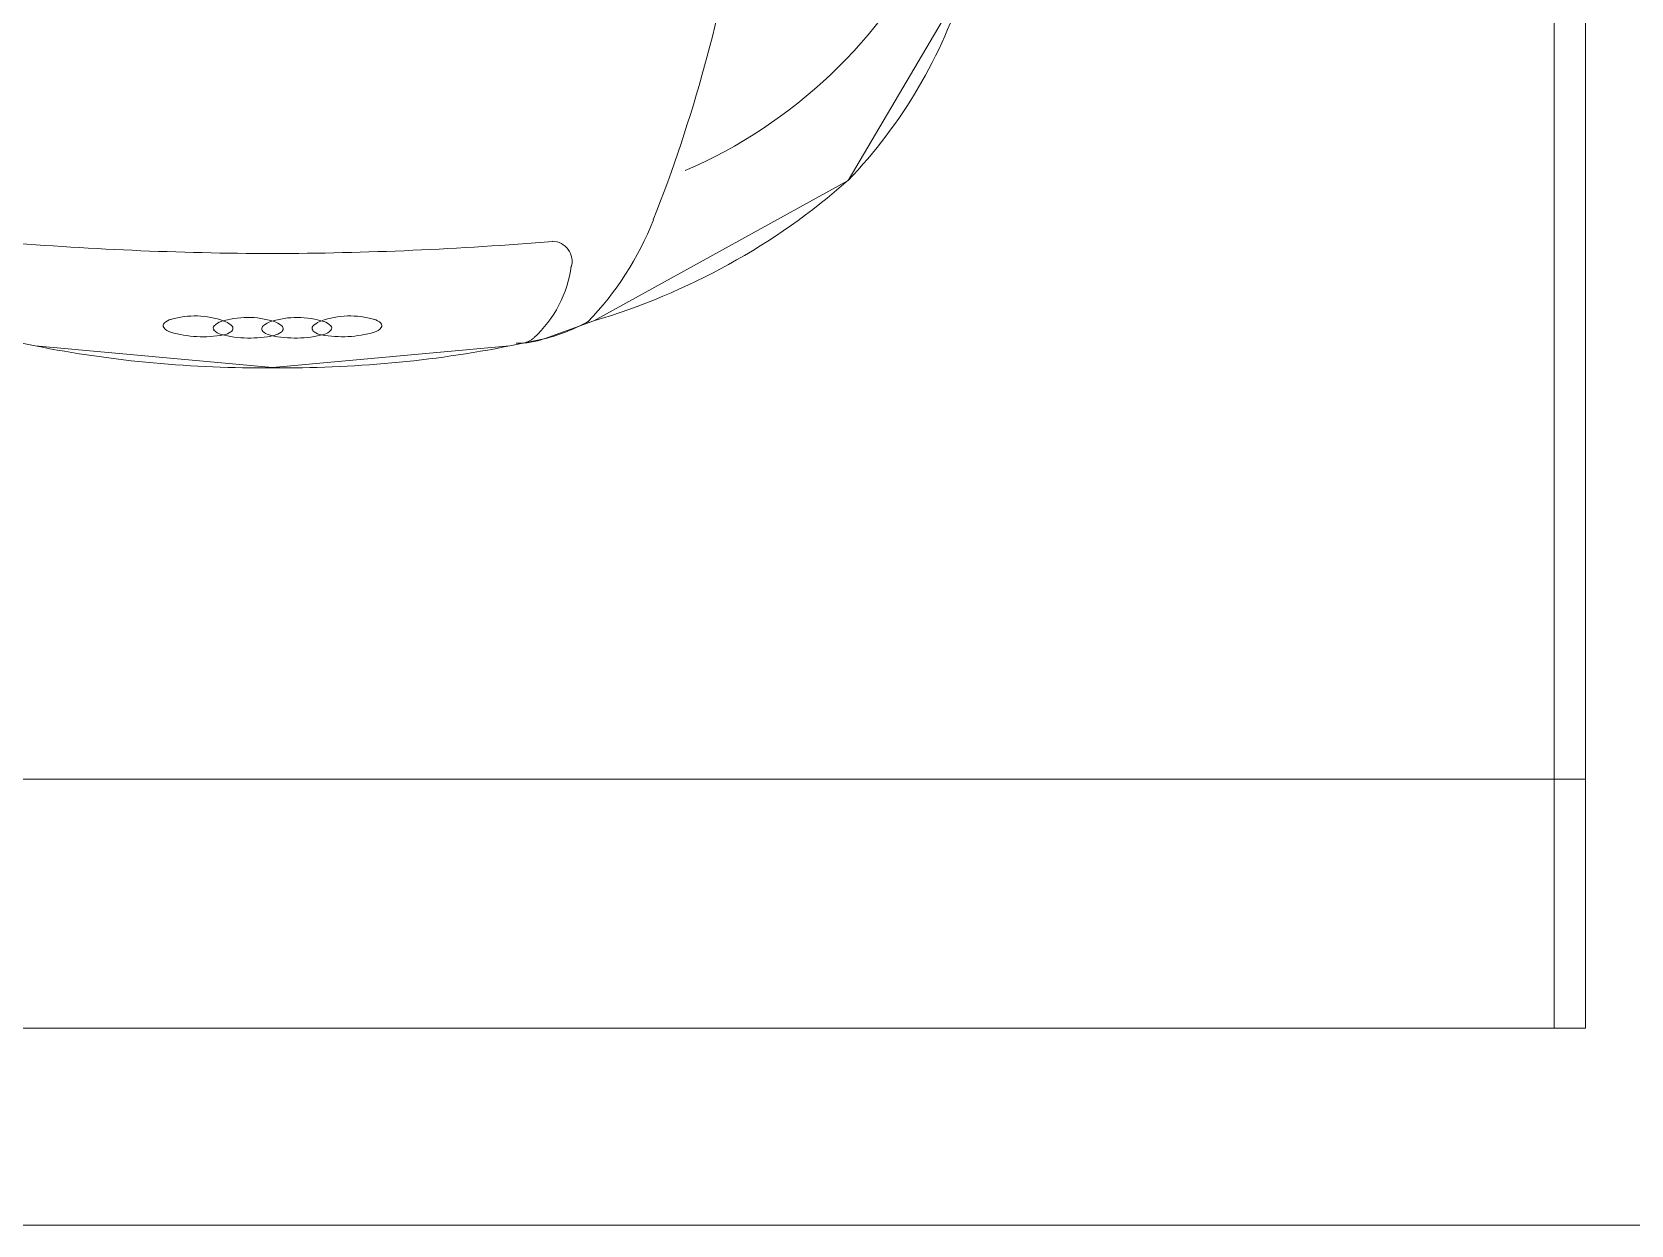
# Model space of a CAD drawing. Extents: x -1281 to 23780, y 0 to 7214.
# Drawn here: x 4440.2 to 4634.9, y 398.5 to 543.8 of the extents above; entities that cross this region are included whole.
import ezdxf

# ---------------------------------------------------------------- set-up
doc = ezdxf.new("R2010")
doc.units = 0
doc.header["$LTSCALE"] = 25
doc.header["$MEASUREMENT"] = 0
doc.layers.get('0').update_dxf_attribs({"color": 9, "lineweight": 9})
for name, color, linetype, lineweight in [('04', 9, 'Continuous', 9), ('05', 9, 'Continuous', 9), ('06D', 9, 'Continuous', 9)]:
    doc.layers.add(name, color=color, linetype=linetype, lineweight=lineweight)

# ---------------------------------------------------------------- blocks, each defined once
blk = doc.blocks.new('p-audi-highlight_platform')
for p, q in [((30.3, 0), (30.3, 307.6)), ((660.6, 3.8), (0, 3.8))]:
    blk.add_line(p, q)
blk.add_lwpolyline([(0, 307.6), (660.6, 307.6), (660.6, 0), (0, 0)], close=True)
blk = doc.blocks.new('Group-321-1')
at = {"lineweight": 0}
blk.add_lwpolyline([(384781.5351, 69368.2638), (384781.5515, 69367.9843), (384781.5515, 69367.9843), (384781.749, 69367.6906), (384781.7549, 69367.6863), (384781.7923, 69367.6441), (384781.8263, 69367.6169), (384782.0711, 69367.4613), (384782.3403, 69367.353), (384782.3817, 69367.3414), (384782.4453, 69367.3332), (384782.7991, 69367.344), (384783.0363, 69367.4941)], dxfattribs=at)
for centre, radius, start, end in [((384784.0992, 69371.3805), 4.2739, 238.0489, 242.6341), ((384781.3493, 69368.793), 1.8423, 311.3278, 323.6363), ((384782.6953, 69368.7143), 1.3999, 231.6246, 243.5204), ((384784.0734, 69371.3937), 4.2739, 243.022, 247.6072), ((384781.9795, 69367.566), 0.00393, 106.148, 191.2356), ((384781.9926, 69367.569), 0.0174, 192.4725, 226.4338), ((384781.9842, 69367.5477), 0.0228, 79.7433, 104.6743), ((384781.9679, 69367.4673), 0.1048, 43.0274, 79.064), ((384782.0763, 69367.6572), 0.139, 226.4813, 253.2418), ((384782.6682, 69368.0497), 0.6058, 266.1764, 306.5902), ((384782.0325, 69367.5354), 0.00393, 108.0079, 193.0955), ((384782.0455, 69367.5388), 0.0174, 194.3324, 228.2937), ((384782.0378, 69367.5173), 0.0228, 81.6031, 106.5342), ((384782.0242, 69367.4364), 0.1048, 44.8873, 80.9239), ((384782.0223, 69367.5184), 0.0302, 24.4378, 42.4802), ((384782.0457, 69367.5282), 0.00493, 273.6822, 33.6822), ((384782.1264, 69367.6297), 0.139, 228.3412, 255.1017), ((384782.043, 69367.5459), 0.0229, 252.8528, 277.4764), ((384782.0856, 69367.5071), 0.00493, 90.1141, 210.1141), ((384782.0905, 69367.4822), 0.0302, 81.316, 99.3585), ((384782.0783, 69367.4086), 0.1048, 44.7323, 80.7688), ((384782.0769, 69367.4892), 0.0302, 26.2976, 44.3401), ((384782.1019, 69367.5147), 0.0229, 206.3199, 230.9435), ((384782.1758, 69367.6043), 0.139, 230.5544, 257.315), ((384782.0967, 69367.5174), 0.0229, 254.7126, 279.3362), ((384782.0999, 69367.4998), 0.00493, 275.5421, 35.5421), ((384782.5995, 69367.9217), 0.6112, 289.0571, 315.6122), ((384782.1404, 69367.4796), 0.00493, 91.9739, 211.9739), ((384782.1563, 69367.4877), 0.0229, 208.1798, 232.8034), ((384782.146, 69367.4549), 0.0302, 83.1759, 101.2183), ((384782.2273, 69367.5797), 0.139, 232.4143, 259.1748), ((384782.1491, 69367.4857), 0.0174, 257.3624, 291.3237), ((384782.1362, 69367.3809), 0.1048, 46.5921, 82.6287), ((384782.1361, 69367.4668), 0.0228, 19.1219, 44.053), ((384782.1539, 69367.4731), 0.00393, 292.5606, 17.6483), ((384782.7254, 69368.6988), 1.3999, 242.1358, 254.0316), ((384782.1921, 69367.441), 0.0228, 20.9818, 45.9129), ((384782.2096, 69367.4478), 0.00393, 294.4205, 19.5081), ((384782.2044, 69367.4602), 0.0174, 259.2223, 293.1836), ((384782.4333, 69367.421), 0.0243, 315.6609, 61.8912), ((384782.3147, 69367.695), 0.3803, 288.9864, 311.3457), ((384782.3323, 69367.4878), 0.1449, 285.4734, 325.2346), ((384782.3942, 69367.4364), 0.0958, 241.6486, 262.7889), ((384782.3644, 69367.3745), 0.0272, 253.3718, 283.4544), ((384782.4317, 69367.5545), 0.2189, 256.7829, 272.2195), ((384782.5977, 69368.1411), 0.8221, 259.3169, 284.18)]:
    blk.add_arc(centre, radius, start, end, dxfattribs=at)
blk = doc.blocks.new('p-audi_arac')
at = {"layer": '06D', "lineweight": 0, "flags": 128}
blk.add_lwpolyline([(695.6, 0.8), (-4.4, 0.8), (-4.4, 400.8), (695.6, 400.8)], close=True, dxfattribs=at)
at = {"layer": '04', "xscale": 100, "yscale": 100, "zscale": 100, "rotation": 117.1763778173342}
blk.add_blockref('Group-321-1', (23745751.03, -31061967.79), dxfattribs=at)

msp = doc.modelspace()

# ---------------------------------------------------------------- block references
at = {"layer": '04', "rotation": 270}
msp.add_blockref('p-audi_arac', (4269.71, 1094.12), dxfattribs=at)
at = {"layer": '05', "rotation": 90}
msp.add_blockref('p-audi-highlight_platform', (4629.38, 422.51), dxfattribs=at)

doc.saveas('drawing.dxf')
